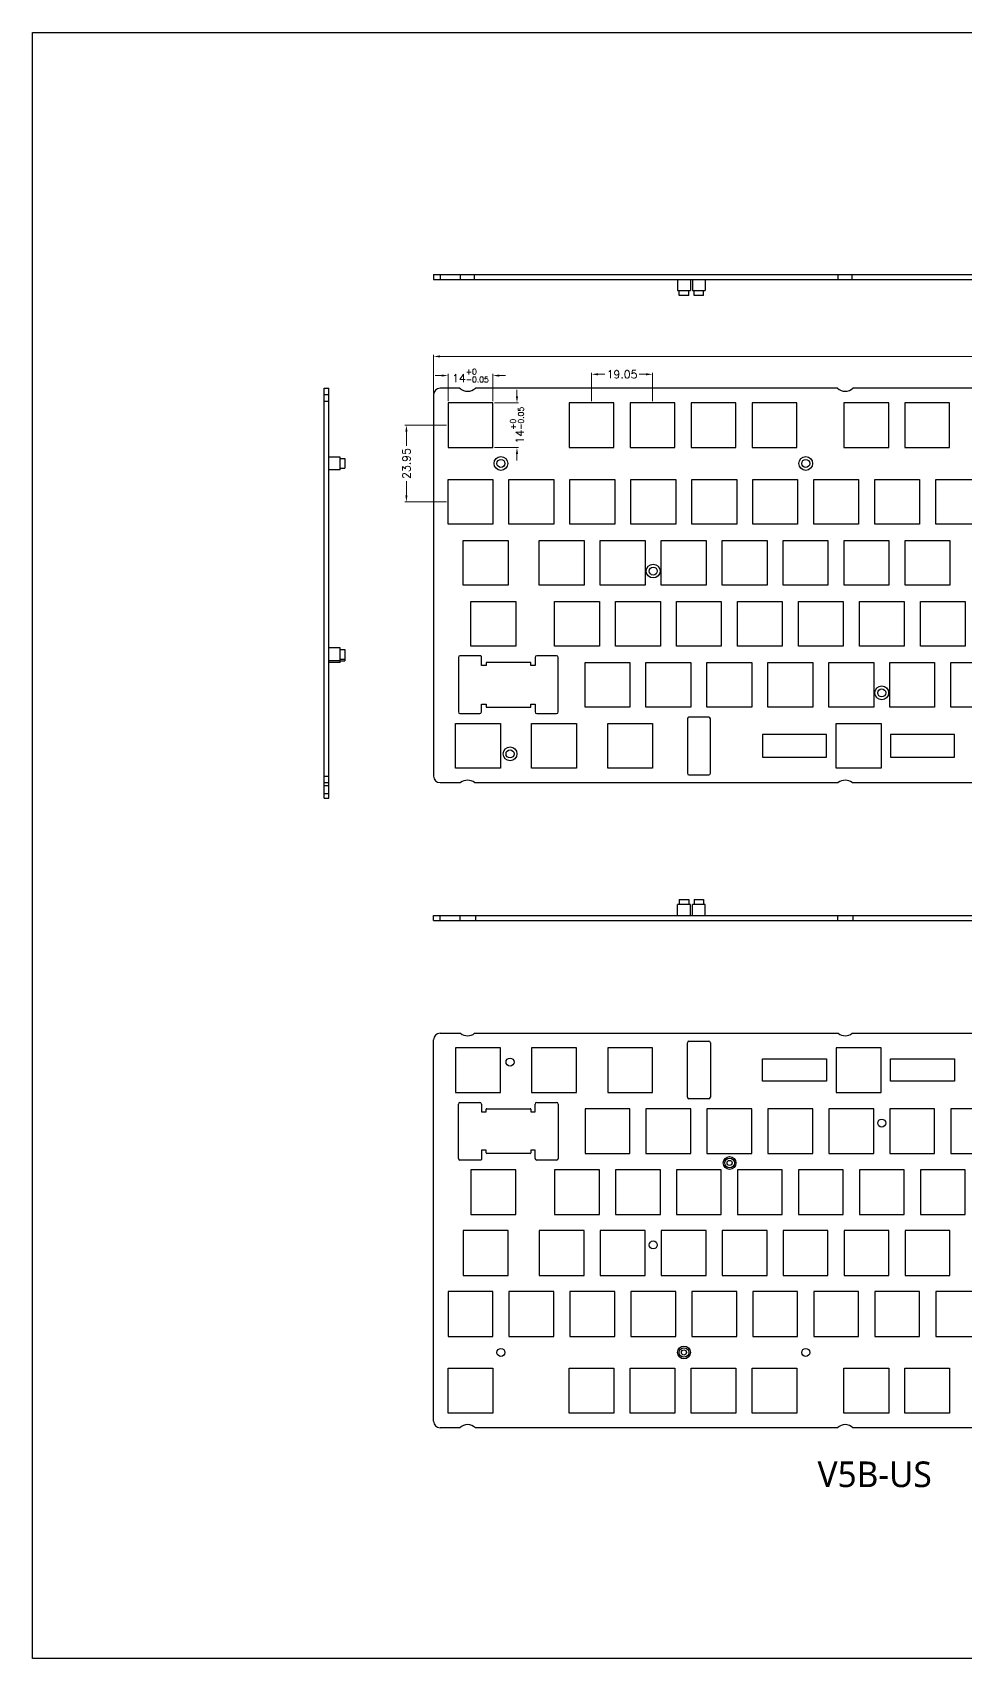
# Model space of a CAD drawing. Header units: millimetres. Extents: x 2563 to 3873, y -1388 to 61.
# Drawn here: x 2563 to 2855, y -1388 to -881 of the extents above; entities that cross this region are included whole.
import ezdxf

# ---------------------------------------------------------------- set-up
doc = ezdxf.new("R2010")
doc.units = ezdxf.units.MM
doc.header["$LTSCALE"] = 30.734
doc.header["$PDMODE"] = 3
doc.header["$PDSIZE"] = 8
doc.layers.get('0').update_dxf_attribs({"linetype": 'CONTINUOUS'})
doc.layers.get('Defpoints').update_dxf_attribs({"linetype": 'CONTINUOUS'})
doc.layers.add('dim', color=82, linetype='CONTINUOUS', lineweight=9)
doc.styles.add('ROMANC', font='romanc.shx', dxfattribs={"bigfont": 'gbcbig.shx'})
doc.dimstyles.new('YanXiu', dxfattribs={"dimtxt": 2.5, "dimasz": 2.2, "dimexe": 0.66, "dimexo": 0.66, "dimgap": 0.66, "dimtad": 0, "dimdsep": 46, "dimtxsty": 'ROMANC', "dimcen": 0, "dimclrd": 256, "dimclre": 131, "dimclrt": 42, "dimazin": 2, "dimtfac": 1, "dimtofl": 0, "dimtmove": 0, "dimatfit": 3, "dimfxl": 1, "dimlwd": 5, "dimlwe": 5, "dimarcsym": 0})

# ---------------------------------------------------------------- blocks, each defined once
blk = doc.blocks.new('*D2')
at = {"layer": 'Defpoints', "color": 0}
for p in [(3064.92, -981.78), (2688.47, -993.7), (3064.92, -995.8)]:
    blk.add_point(p, dxfattribs=at)
at = {"layer": 'dim', "color": 131, "lineweight": 5}
for p, q in [((2688.47, -993.2), (2688.47, -981.28)), ((3064.92, -995.3), (3064.92, -981.28))]:
    blk.add_line(p, q, dxfattribs=at)
at = {"layer": 'dim', "lineweight": 5}
for p, q in [((2690.47, -981.78), (2870, -981.78)), ((3062.92, -981.78), (2883.39, -981.78))]:
    blk.add_line(p, q, dxfattribs=at)
at = {"layer": 'dim'}
for points in [[(2690.47, -981.45), (2690.47, -982.11), (2688.47, -981.78)], [(3062.92, -981.45), (3062.92, -982.11), (3064.92, -981.78)]]:
    blk.add_solid(points, dxfattribs=at)
at = {"layer": 'dim', "color": 42, "insert": (2876.7, -981.78), "char_height": 2.5, "attachment_point": 5, "style": 'ROMANC'}
blk.add_mtext('376.45', dxfattribs=at)
blk = doc.blocks.new('*D8')
at = {"layer": 'Defpoints', "color": 0}
for p in [(2706.97, -987.75), (2692.97, -996.25), (2706.97, -996.25)]:
    blk.add_point(p, dxfattribs=at)
at = {"layer": 'dim', "lineweight": 5}
for p, q in [((2690.97, -987.75), (2688.97, -987.75)), ((2708.97, -987.75), (2710.97, -987.75))]:
    blk.add_line(p, q, dxfattribs=at)
at = {"layer": 'dim', "color": 131, "lineweight": 5}
for p, q in [((2692.97, -995.75), (2692.97, -987.25)), ((2706.97, -995.75), (2706.97, -987.25))]:
    blk.add_line(p, q, dxfattribs=at)
at = {"layer": 'dim'}
for points in [[(2690.97, -987.42), (2690.97, -988.08), (2692.97, -987.75)], [(2708.97, -987.42), (2708.97, -988.08), (2706.97, -987.75)]]:
    blk.add_solid(points, dxfattribs=at)
at = {"layer": 'dim', "color": 42, "insert": (2699.97, -987.75), "char_height": 2.5, "attachment_point": 5, "style": 'ROMANC'}
blk.add_mtext('14{\\H0.7x;\\S+0^ -0.05;}', dxfattribs=at)
blk = doc.blocks.new('*D9')
at = {"layer": 'Defpoints', "color": 0}
for p in [(2706.97, -996.25), (2706.97, -1010.25), (2714.51, -1010.25)]:
    blk.add_point(p, dxfattribs=at)
at = {"layer": 'dim', "lineweight": 5}
for p, q in [((2714.51, -994.25), (2714.51, -992.25)), ((2714.51, -1012.25), (2714.51, -1014.25))]:
    blk.add_line(p, q, dxfattribs=at)
at = {"layer": 'dim', "color": 131, "lineweight": 5}
for p, q in [((2707.47, -996.25), (2715.01, -996.25)), ((2707.47, -1010.25), (2715.01, -1010.25))]:
    blk.add_line(p, q, dxfattribs=at)
at = {"layer": 'dim'}
for points in [[(2714.18, -994.25), (2714.85, -994.25), (2714.51, -996.25)], [(2714.18, -1012.25), (2714.85, -1012.25), (2714.51, -1010.25)]]:
    blk.add_solid(points, dxfattribs=at)
at = {"layer": 'dim', "color": 42, "insert": (2714.51, -1003.25), "char_height": 2.5, "attachment_point": 5, "rotation": 90, "style": 'ROMANC'}
blk.add_mtext('14{\\H0.7x;\\S+0^ -0.05;}', dxfattribs=at)
blk = doc.blocks.new('*D35')
at = {"layer": 'Defpoints', "color": 0}
for p in [(2679.96, -1003.25), (2692.97, -1003.25), (2692.97, -1027.2)]:
    blk.add_point(p, dxfattribs=at)
at = {"layer": 'dim', "color": 131, "lineweight": 5}
for p, q in [((2692.47, -1003.25), (2679.46, -1003.25)), ((2692.47, -1027.2), (2679.46, -1027.2))]:
    blk.add_line(p, q, dxfattribs=at)
at = {"layer": 'dim', "lineweight": 5}
for p, q in [((2679.96, -1005.25), (2679.96, -1009.73)), ((2679.96, -1025.2), (2679.96, -1020.73))]:
    blk.add_line(p, q, dxfattribs=at)
at = {"layer": 'dim'}
for points in [[(2679.63, -1005.25), (2680.3, -1005.25), (2679.96, -1003.25)], [(2679.63, -1025.2), (2680.3, -1025.2), (2679.96, -1027.2)]]:
    blk.add_solid(points, dxfattribs=at)
at = {"layer": 'dim', "color": 42, "insert": (2679.96, -1015.23), "char_height": 2.5, "attachment_point": 5, "rotation": 90, "style": 'ROMANC'}
blk.add_mtext('23.95', dxfattribs=at)
blk = doc.blocks.new('*D36')
at = {"layer": 'Defpoints', "color": 0}
for p in [(2756.87, -987.36), (2737.82, -996.25), (2756.87, -996.25)]:
    blk.add_point(p, dxfattribs=at)
at = {"layer": 'dim', "color": 131, "lineweight": 5}
for p, q in [((2737.82, -995.75), (2737.82, -986.86)), ((2756.87, -995.75), (2756.87, -986.86))]:
    blk.add_line(p, q, dxfattribs=at)
at = {"layer": 'dim', "lineweight": 5}
for p, q in [((2739.82, -987.36), (2742.02, -987.36)), ((2754.87, -987.36), (2752.67, -987.36))]:
    blk.add_line(p, q, dxfattribs=at)
at = {"layer": 'dim'}
for points in [[(2739.82, -987.02), (2739.82, -987.69), (2737.82, -987.36)], [(2754.87, -987.02), (2754.87, -987.69), (2756.87, -987.36)]]:
    blk.add_solid(points, dxfattribs=at)
at = {"layer": 'dim', "color": 42, "insert": (2747.35, -987.36), "char_height": 2.5, "attachment_point": 5, "style": 'ROMANC'}
blk.add_mtext('19.05', dxfattribs=at)

msp = doc.modelspace()

# ---------------------------------------------------------------- linework, layer by layer
at = {"color": 7, "linetype": 'Continuous'}
for p, q in [((2688.47, -956.206), (2688.47, -957.706)), ((2688.47, -956.206), (3064.92, -956.206)), ((2688.47, -957.706), (3064.92, -957.706)), ((2690.47, -956.206), (2690.47, -957.706)), ((2696.913, -957.706), (2696.913, -956.206)), ((2701.277, -957.706), (2701.277, -956.206)), ((2764.695, -957.706), (2764.695, -961.206)), ((2768.695, -957.706), (2768.695, -961.206)), ((2769.35, -957.706), (2769.35, -961.206)), ((2773.35, -957.706), (2773.35, -961.206)), ((2814.913, -957.706), (2814.913, -956.206)), ((2819.277, -957.706), (2819.277, -956.206)), ((2764.695, -961.206), (2768.695, -961.206)), ((2765.195, -962.706), (2765.195, -961.206)), ((2768.195, -962.706), (2765.195, -962.706)), ((2768.195, -962.706), (2768.195, -961.206)), ((2769.35, -961.206), (2773.35, -961.206)), ((2769.85, -962.706), (2769.85, -961.206)), ((2772.85, -962.706), (2769.85, -962.706)), ((2772.85, -962.706), (2772.85, -961.206)), ((2654.27, -1119.742), (2654.27, -991.702)), ((2654.27, -991.702), (2655.77, -991.702)), ((2655.77, -993.802), (2654.27, -993.802)), ((2655.77, -1119.742), (2655.77, -991.702)), ((2688.47, -993.702), (2688.47, -1112.902)), ((2696.678, -991.702), (2690.47, -991.702)), ((2814.678, -991.702), (2701.512, -991.702)), ((2933.878, -991.702), (2819.512, -991.702)), ((2655.77, -995.802), (2654.27, -995.802)), ((2692.97, -996.252), (2692.97, -1010.252)), ((2706.97, -996.252), (2692.97, -996.252)), ((2706.97, -1010.252), (2706.97, -996.252)), ((2730.82, -996.252), (2730.82, -1010.252)), ((2744.82, -996.252), (2730.82, -996.252)), ((2744.82, -1010.252), (2744.82, -996.252)), ((2749.87, -996.252), (2749.87, -1010.252)), ((2763.87, -996.252), (2749.87, -996.252)), ((2763.87, -1010.252), (2763.87, -996.252)), ((2768.92, -996.252), (2768.92, -1010.252)), ((2782.92, -996.252), (2768.92, -996.252)), ((2782.92, -1010.252), (2782.92, -996.252)), ((2787.97, -996.252), (2787.97, -1010.252)), ((2801.97, -996.252), (2787.97, -996.252)), ((2801.97, -1010.252), (2801.97, -996.252)), ((2816.67, -996.252), (2816.67, -1010.252)), ((2830.67, -996.252), (2816.67, -996.252)), ((2830.67, -1010.252), (2830.67, -996.252)), ((2835.72, -996.252), (2835.72, -1010.252)), ((2849.72, -996.252), (2835.72, -996.252)), ((2849.72, -1010.252), (2849.72, -996.252)), ((2692.97, -1010.252), (2706.97, -1010.252)), ((2730.82, -1010.252), (2744.82, -1010.252)), ((2749.87, -1010.252), (2763.87, -1010.252)), ((2768.92, -1010.252), (2782.92, -1010.252)), ((2787.97, -1010.252), (2801.97, -1010.252)), ((2816.67, -1010.252), (2830.67, -1010.252)), ((2835.72, -1010.252), (2849.72, -1010.252)), ((2659.27, -1013.202), (2655.77, -1013.202)), ((2659.27, -1017.202), (2659.27, -1013.202)), ((2659.27, -1013.702), (2660.77, -1013.702)), ((2660.77, -1013.702), (2660.77, -1016.702)), ((2659.27, -1017.202), (2655.77, -1017.202)), ((2659.27, -1016.702), (2660.77, -1016.702)), ((2692.97, -1034.202), (2692.97, -1020.202)), ((2692.97, -1020.202), (2706.97, -1020.202)), ((2706.97, -1020.202), (2706.97, -1034.202)), ((2712.02, -1034.202), (2712.02, -1020.202)), ((2712.02, -1020.202), (2726.02, -1020.202)), ((2726.02, -1020.202), (2726.02, -1034.202)), ((2731.07, -1034.202), (2731.07, -1020.202)), ((2731.07, -1020.202), (2745.07, -1020.202)), ((2745.07, -1020.202), (2745.07, -1034.202)), ((2750.12, -1034.202), (2750.12, -1020.202)), ((2750.12, -1020.202), (2764.12, -1020.202)), ((2764.12, -1020.202), (2764.12, -1034.202)), ((2769.17, -1034.202), (2769.17, -1020.202)), ((2769.17, -1020.202), (2783.17, -1020.202)), ((2783.17, -1020.202), (2783.17, -1034.202)), ((2788.22, -1034.202), (2788.22, -1020.202)), ((2788.22, -1020.202), (2802.22, -1020.202)), ((2802.22, -1020.202), (2802.22, -1034.202)), ((2807.27, -1034.202), (2807.27, -1020.202)), ((2807.27, -1020.202), (2821.27, -1020.202)), ((2821.27, -1020.202), (2821.27, -1034.202)), ((2826.32, -1034.202), (2826.32, -1020.202)), ((2826.32, -1020.202), (2840.32, -1020.202)), ((2840.32, -1020.202), (2840.32, -1034.202)), ((2845.37, -1034.202), (2845.37, -1020.202)), ((2845.37, -1020.202), (2859.37, -1020.202)), ((2706.97, -1034.202), (2692.97, -1034.202)), ((2726.02, -1034.202), (2712.02, -1034.202)), ((2745.07, -1034.202), (2731.07, -1034.202)), ((2764.12, -1034.202), (2750.12, -1034.202)), ((2783.17, -1034.202), (2769.17, -1034.202)), ((2802.22, -1034.202), (2788.22, -1034.202)), ((2821.27, -1034.202), (2807.27, -1034.202)), ((2840.32, -1034.202), (2826.32, -1034.202)), ((2859.37, -1034.202), (2845.37, -1034.202)), ((2697.735, -1053.252), (2697.735, -1039.252)), ((2697.735, -1039.252), (2711.735, -1039.252)), ((2711.735, -1039.252), (2711.735, -1053.252)), ((2721.5, -1053.252), (2721.5, -1039.252)), ((2721.5, -1039.252), (2735.5, -1039.252)), ((2735.5, -1039.252), (2735.5, -1053.252)), ((2740.55, -1053.252), (2740.55, -1039.252)), ((2740.55, -1039.252), (2754.55, -1039.252)), ((2754.55, -1039.252), (2754.55, -1053.252)), ((2759.6, -1053.252), (2759.6, -1039.252)), ((2759.6, -1039.252), (2773.6, -1039.252)), ((2773.6, -1039.252), (2773.6, -1053.252)), ((2778.65, -1053.252), (2778.65, -1039.252)), ((2778.65, -1039.252), (2792.65, -1039.252)), ((2792.65, -1039.252), (2792.65, -1053.252)), ((2797.7, -1053.252), (2797.7, -1039.252)), ((2797.7, -1039.252), (2811.7, -1039.252)), ((2811.7, -1039.252), (2811.7, -1053.252)), ((2816.75, -1053.252), (2816.75, -1039.252)), ((2816.75, -1039.252), (2830.75, -1039.252)), ((2830.75, -1039.252), (2830.75, -1053.252)), ((2835.8, -1053.252), (2835.8, -1039.252)), ((2835.8, -1039.252), (2849.8, -1039.252)), ((2849.8, -1039.252), (2849.8, -1053.252)), ((2711.735, -1053.252), (2697.735, -1053.252)), ((2735.5, -1053.252), (2721.5, -1053.252)), ((2754.55, -1053.252), (2740.55, -1053.252)), ((2773.6, -1053.252), (2759.6, -1053.252)), ((2792.65, -1053.252), (2778.65, -1053.252)), ((2811.7, -1053.252), (2797.7, -1053.252)), ((2830.75, -1053.252), (2816.75, -1053.252)), ((2849.8, -1053.252), (2835.8, -1053.252)), ((2700.12, -1072.302), (2700.12, -1058.302)), ((2700.12, -1058.302), (2714.12, -1058.302)), ((2714.12, -1058.302), (2714.12, -1072.302)), ((2726.265, -1072.302), (2726.265, -1058.302)), ((2726.265, -1058.302), (2740.265, -1058.302)), ((2740.265, -1058.302), (2740.265, -1072.302)), ((2745.315, -1072.302), (2745.315, -1058.302)), ((2745.315, -1058.302), (2759.315, -1058.302)), ((2759.315, -1058.302), (2759.315, -1072.302)), ((2764.365, -1072.302), (2764.365, -1058.302)), ((2764.365, -1058.302), (2778.365, -1058.302)), ((2778.365, -1058.302), (2778.365, -1072.302)), ((2783.415, -1072.302), (2783.415, -1058.302)), ((2783.415, -1058.302), (2797.415, -1058.302)), ((2797.415, -1058.302), (2797.415, -1072.302)), ((2802.465, -1072.302), (2802.465, -1058.302)), ((2802.465, -1058.302), (2816.465, -1058.302)), ((2816.465, -1058.302), (2816.465, -1072.302)), ((2821.515, -1072.302), (2821.515, -1058.302)), ((2821.515, -1058.302), (2835.515, -1058.302)), ((2835.515, -1058.302), (2835.515, -1072.302)), ((2840.565, -1072.302), (2840.565, -1058.302)), ((2840.565, -1058.302), (2854.565, -1058.302)), ((2854.565, -1058.302), (2854.565, -1072.302)), ((2659.27, -1072.827), (2655.77, -1072.827)), ((2659.27, -1077.402), (2659.27, -1072.827)), ((2659.27, -1073.327), (2660.77, -1073.327)), ((2659.27, -1076.327), (2660.77, -1076.327)), ((2660.77, -1073.327), (2660.77, -1076.902)), ((2696.192, -1075.793), (2696.192, -1092.793)), ((2703.192, -1075.293), (2696.692, -1075.293)), ((2714.12, -1072.302), (2700.12, -1072.302)), ((2703.392, -1078.352), (2703.392, -1075.493)), ((2720.192, -1075.793), (2720.192, -1078.352)), ((2726.892, -1075.293), (2720.692, -1075.293)), ((2740.265, -1072.302), (2726.265, -1072.302)), ((2727.392, -1092.793), (2727.392, -1075.793)), ((2759.315, -1072.302), (2745.315, -1072.302)), ((2778.365, -1072.302), (2764.365, -1072.302)), ((2797.415, -1072.302), (2783.415, -1072.302)), ((2816.465, -1072.302), (2802.465, -1072.302)), ((2835.515, -1072.302), (2821.515, -1072.302)), ((2854.565, -1072.302), (2840.565, -1072.302)), ((2659.27, -1076.827), (2655.77, -1076.827)), ((2659.27, -1077.402), (2655.77, -1077.402)), ((2659.27, -1076.902), (2660.77, -1076.902)), ((2704.87, -1078.352), (2703.392, -1078.352)), ((2704.87, -1077.552), (2704.87, -1078.352)), ((2718.67, -1077.352), (2705.07, -1077.352)), ((2718.87, -1078.352), (2718.87, -1077.552)), ((2720.192, -1078.352), (2718.87, -1078.352)), ((2735.775, -1091.352), (2735.775, -1077.352)), ((2735.775, -1077.352), (2749.775, -1077.352)), ((2749.775, -1077.352), (2749.775, -1091.352)), ((2754.825, -1091.352), (2754.825, -1077.352)), ((2754.825, -1077.352), (2768.825, -1077.352)), ((2768.825, -1077.352), (2768.825, -1091.352)), ((2773.875, -1091.352), (2773.875, -1077.352)), ((2773.875, -1077.352), (2787.875, -1077.352)), ((2787.875, -1077.352), (2787.875, -1091.352)), ((2792.925, -1091.352), (2792.925, -1077.352)), ((2792.925, -1077.352), (2806.925, -1077.352)), ((2806.925, -1077.352), (2806.925, -1091.352)), ((2811.975, -1091.352), (2811.975, -1077.352)), ((2811.975, -1077.352), (2825.975, -1077.352)), ((2825.975, -1077.352), (2825.975, -1091.352)), ((2831.025, -1091.352), (2831.025, -1077.352)), ((2831.025, -1077.352), (2845.025, -1077.352)), ((2845.025, -1077.352), (2845.025, -1091.352)), ((2850.075, -1091.352), (2850.075, -1077.352)), ((2850.075, -1077.352), (2864.075, -1077.352)), ((2703.392, -1092.793), (2703.392, -1090.352)), ((2703.392, -1090.352), (2704.87, -1090.352)), ((2704.87, -1090.352), (2704.87, -1091.152)), ((2705.07, -1091.352), (2718.67, -1091.352)), ((2718.87, -1091.152), (2718.87, -1090.352)), ((2718.87, -1090.352), (2720.192, -1090.352)), ((2720.192, -1090.352), (2720.192, -1092.793)), ((2749.775, -1091.352), (2735.775, -1091.352)), ((2768.825, -1091.352), (2754.825, -1091.352)), ((2787.875, -1091.352), (2773.875, -1091.352)), ((2806.925, -1091.352), (2792.925, -1091.352)), ((2825.975, -1091.352), (2811.975, -1091.352)), ((2845.025, -1091.352), (2831.025, -1091.352)), ((2864.075, -1091.352), (2850.075, -1091.352)), ((2695.34, -1110.402), (2695.34, -1096.402)), ((2695.34, -1096.402), (2709.34, -1096.402)), ((2696.692, -1093.293), (2702.892, -1093.293)), ((2709.34, -1096.402), (2709.34, -1110.402)), ((2719.105, -1110.402), (2719.105, -1096.402)), ((2719.105, -1096.402), (2733.105, -1096.402)), ((2720.692, -1093.293), (2726.892, -1093.293)), ((2733.105, -1096.402), (2733.105, -1110.402)), ((2742.87, -1110.402), (2742.87, -1096.402)), ((2742.87, -1096.402), (2756.87, -1096.402)), ((2756.87, -1096.402), (2756.87, -1110.402)), ((2767.753, -1094.961), (2767.753, -1111.961)), ((2774.453, -1094.461), (2768.253, -1094.461)), ((2774.953, -1111.961), (2774.953, -1094.961)), ((2814.275, -1110.402), (2814.275, -1096.402)), ((2814.275, -1096.402), (2828.275, -1096.402)), ((2828.275, -1096.402), (2828.275, -1110.402)), ((2791.275, -1099.902), (2791.275, -1106.902)), ((2811.275, -1099.902), (2791.275, -1099.902)), ((2811.275, -1106.902), (2811.275, -1099.902)), ((2831.275, -1099.902), (2831.275, -1106.902)), ((2851.275, -1099.902), (2831.275, -1099.902)), ((2851.275, -1106.902), (2851.275, -1099.902)), ((2791.275, -1106.902), (2811.275, -1106.902)), ((2831.275, -1106.902), (2851.275, -1106.902)), ((2709.34, -1110.402), (2695.34, -1110.402)), ((2733.105, -1110.402), (2719.105, -1110.402)), ((2756.87, -1110.402), (2742.87, -1110.402)), ((2828.275, -1110.402), (2814.275, -1110.402)), ((2654.27, -1112.902), (2655.77, -1112.902)), ((2654.27, -1114.902), (2655.77, -1114.902)), ((2655.77, -1115.902), (2654.27, -1115.902)), ((2690.47, -1114.902), (2696.913, -1114.902)), ((2701.277, -1114.902), (2814.913, -1114.902)), ((2768.253, -1112.461), (2774.453, -1112.461)), ((2819.277, -1114.902), (2934.113, -1114.902)), ((2654.27, -1118.242), (2655.77, -1118.242)), ((2654.27, -1119.742), (2655.77, -1119.742)), ((2765.195, -1151.412), (2765.195, -1152.912)), ((2765.195, -1151.412), (2768.195, -1151.412)), ((2768.195, -1151.412), (2768.195, -1152.912)), ((2769.85, -1151.412), (2769.85, -1152.912)), ((2769.85, -1151.412), (2772.85, -1151.412)), ((2772.85, -1151.412), (2772.85, -1152.912)), ((2688.47, -1157.912), (2688.47, -1156.412)), ((2688.47, -1156.412), (3064.92, -1156.412)), ((2688.47, -1157.912), (3064.92, -1157.912)), ((2690.47, -1157.912), (2690.47, -1156.412)), ((2696.678, -1156.412), (2696.678, -1157.912)), ((2701.512, -1156.412), (2701.512, -1157.912)), ((2764.695, -1156.412), (2764.695, -1152.912)), ((2768.695, -1152.912), (2764.695, -1152.912)), ((2768.695, -1156.412), (2768.695, -1152.912)), ((2769.35, -1156.412), (2769.35, -1152.912)), ((2773.35, -1152.912), (2769.35, -1152.912)), ((2773.35, -1156.412), (2773.35, -1152.912)), ((2814.678, -1156.412), (2814.678, -1157.912)), ((2819.512, -1156.412), (2819.512, -1157.912)), ((2690.47, -1193.189), (2696.913, -1193.189)), ((2701.277, -1193.189), (2814.913, -1193.189)), ((2819.277, -1193.189), (2934.113, -1193.189)), ((2688.47, -1314.389), (2688.47, -1195.189)), ((2695.34, -1197.689), (2695.34, -1211.689)), ((2709.34, -1197.689), (2695.34, -1197.689)), ((2709.34, -1211.689), (2709.34, -1197.689)), ((2719.105, -1197.689), (2719.105, -1211.689)), ((2733.105, -1197.689), (2719.105, -1197.689)), ((2733.105, -1211.689), (2733.105, -1197.689)), ((2742.87, -1197.689), (2742.87, -1211.689)), ((2756.87, -1197.689), (2742.87, -1197.689)), ((2756.87, -1211.689), (2756.87, -1197.689)), ((2767.753, -1213.131), (2767.753, -1196.131)), ((2768.253, -1195.631), (2774.453, -1195.631)), ((2774.953, -1196.131), (2774.953, -1213.131)), ((2814.275, -1197.689), (2814.275, -1211.689)), ((2828.275, -1197.689), (2814.275, -1197.689)), ((2828.275, -1211.689), (2828.275, -1197.689)), ((2791.275, -1208.189), (2791.275, -1201.189)), ((2791.275, -1201.189), (2811.275, -1201.189)), ((2811.275, -1201.189), (2811.275, -1208.189)), ((2831.275, -1208.189), (2831.275, -1201.189)), ((2831.275, -1201.189), (2851.275, -1201.189)), ((2851.275, -1201.189), (2851.275, -1208.189)), ((2811.275, -1208.189), (2791.275, -1208.189)), ((2851.275, -1208.189), (2831.275, -1208.189)), ((2695.34, -1211.689), (2709.34, -1211.689)), ((2719.105, -1211.689), (2733.105, -1211.689)), ((2742.87, -1211.689), (2756.87, -1211.689)), ((2774.453, -1213.631), (2768.253, -1213.631)), ((2814.275, -1211.689), (2828.275, -1211.689)), ((2696.192, -1232.298), (2696.192, -1215.298)), ((2696.692, -1214.798), (2702.892, -1214.798)), ((2703.392, -1215.298), (2703.392, -1217.739)), ((2703.392, -1217.739), (2704.87, -1217.739)), ((2704.87, -1217.739), (2704.87, -1216.939)), ((2705.07, -1216.739), (2718.67, -1216.739)), ((2718.87, -1216.939), (2718.87, -1217.739)), ((2718.87, -1217.739), (2720.192, -1217.739)), ((2720.192, -1217.739), (2720.192, -1215.298)), ((2720.692, -1214.798), (2726.892, -1214.798)), ((2727.392, -1215.298), (2727.392, -1232.298)), ((2735.775, -1216.739), (2735.775, -1230.739)), ((2749.775, -1216.739), (2735.775, -1216.739)), ((2749.775, -1230.739), (2749.775, -1216.739)), ((2754.825, -1216.739), (2754.825, -1230.739)), ((2768.825, -1216.739), (2754.825, -1216.739)), ((2768.825, -1230.739), (2768.825, -1216.739)), ((2773.875, -1216.739), (2773.875, -1230.739)), ((2787.875, -1216.739), (2773.875, -1216.739)), ((2787.875, -1230.739), (2787.875, -1216.739)), ((2792.925, -1216.739), (2792.925, -1230.739)), ((2806.925, -1216.739), (2792.925, -1216.739)), ((2806.925, -1230.739), (2806.925, -1216.739)), ((2811.975, -1216.739), (2811.975, -1230.739)), ((2825.975, -1216.739), (2811.975, -1216.739)), ((2825.975, -1230.739), (2825.975, -1216.739)), ((2831.025, -1216.739), (2831.025, -1230.739)), ((2845.025, -1216.739), (2831.025, -1216.739)), ((2845.025, -1230.739), (2845.025, -1216.739)), ((2850.075, -1216.739), (2850.075, -1230.739)), ((2864.075, -1216.739), (2850.075, -1216.739)), ((2703.192, -1232.798), (2696.692, -1232.798)), ((2703.392, -1229.739), (2703.392, -1232.598)), ((2704.87, -1229.739), (2703.392, -1229.739)), ((2704.87, -1230.539), (2704.87, -1229.739)), ((2718.67, -1230.739), (2705.07, -1230.739)), ((2718.87, -1229.739), (2718.87, -1230.539)), ((2720.192, -1229.739), (2718.87, -1229.739)), ((2720.192, -1232.298), (2720.192, -1229.739)), ((2726.892, -1232.798), (2720.692, -1232.798)), ((2735.775, -1230.739), (2749.775, -1230.739)), ((2754.825, -1230.739), (2768.825, -1230.739)), ((2773.875, -1230.739), (2787.875, -1230.739)), ((2792.925, -1230.739), (2806.925, -1230.739)), ((2811.975, -1230.739), (2825.975, -1230.739)), ((2831.025, -1230.739), (2845.025, -1230.739)), ((2850.075, -1230.739), (2864.075, -1230.739)), ((2700.12, -1235.789), (2700.12, -1249.789)), ((2714.12, -1235.789), (2700.12, -1235.789)), ((2714.12, -1249.789), (2714.12, -1235.789)), ((2726.265, -1235.789), (2726.265, -1249.789)), ((2740.265, -1235.789), (2726.265, -1235.789)), ((2740.265, -1249.789), (2740.265, -1235.789)), ((2745.315, -1235.789), (2745.315, -1249.789)), ((2759.315, -1235.789), (2745.315, -1235.789)), ((2759.315, -1249.789), (2759.315, -1235.789)), ((2764.365, -1235.789), (2764.365, -1249.789)), ((2778.365, -1235.789), (2764.365, -1235.789)), ((2778.365, -1249.789), (2778.365, -1235.789)), ((2783.415, -1235.789), (2783.415, -1249.789)), ((2797.415, -1235.789), (2783.415, -1235.789)), ((2797.415, -1249.789), (2797.415, -1235.789)), ((2802.465, -1235.789), (2802.465, -1249.789)), ((2816.465, -1235.789), (2802.465, -1235.789)), ((2816.465, -1249.789), (2816.465, -1235.789)), ((2821.515, -1235.789), (2821.515, -1249.789)), ((2835.515, -1235.789), (2821.515, -1235.789)), ((2835.515, -1249.789), (2835.515, -1235.789)), ((2840.565, -1235.789), (2840.565, -1249.789)), ((2854.565, -1235.789), (2840.565, -1235.789)), ((2854.565, -1249.789), (2854.565, -1235.789)), ((2700.12, -1249.789), (2714.12, -1249.789)), ((2726.265, -1249.789), (2740.265, -1249.789)), ((2745.315, -1249.789), (2759.315, -1249.789)), ((2764.365, -1249.789), (2778.365, -1249.789)), ((2783.415, -1249.789), (2797.415, -1249.789)), ((2802.465, -1249.789), (2816.465, -1249.789)), ((2821.515, -1249.789), (2835.515, -1249.789)), ((2840.565, -1249.789), (2854.565, -1249.789)), ((2697.735, -1254.839), (2697.735, -1268.839)), ((2711.735, -1254.839), (2697.735, -1254.839)), ((2711.735, -1268.839), (2711.735, -1254.839)), ((2721.5, -1254.839), (2721.5, -1268.839)), ((2735.5, -1254.839), (2721.5, -1254.839)), ((2735.5, -1268.839), (2735.5, -1254.839)), ((2740.55, -1254.839), (2740.55, -1268.839)), ((2754.55, -1254.839), (2740.55, -1254.839)), ((2754.55, -1268.839), (2754.55, -1254.839)), ((2759.6, -1254.839), (2759.6, -1268.839)), ((2773.6, -1254.839), (2759.6, -1254.839)), ((2773.6, -1268.839), (2773.6, -1254.839)), ((2778.65, -1254.839), (2778.65, -1268.839)), ((2792.65, -1254.839), (2778.65, -1254.839)), ((2792.65, -1268.839), (2792.65, -1254.839)), ((2797.7, -1254.839), (2797.7, -1268.839)), ((2811.7, -1254.839), (2797.7, -1254.839)), ((2811.7, -1268.839), (2811.7, -1254.839)), ((2816.75, -1254.839), (2816.75, -1268.839)), ((2830.75, -1254.839), (2816.75, -1254.839)), ((2830.75, -1268.839), (2830.75, -1254.839)), ((2835.8, -1254.839), (2835.8, -1268.839)), ((2849.8, -1254.839), (2835.8, -1254.839)), ((2849.8, -1268.839), (2849.8, -1254.839)), ((2697.735, -1268.839), (2711.735, -1268.839)), ((2721.5, -1268.839), (2735.5, -1268.839)), ((2740.55, -1268.839), (2754.55, -1268.839)), ((2759.6, -1268.839), (2773.6, -1268.839)), ((2778.65, -1268.839), (2792.65, -1268.839)), ((2797.7, -1268.839), (2811.7, -1268.839)), ((2816.75, -1268.839), (2830.75, -1268.839)), ((2835.8, -1268.839), (2849.8, -1268.839)), ((2692.97, -1273.889), (2692.97, -1287.889)), ((2706.97, -1273.889), (2692.97, -1273.889)), ((2706.97, -1287.889), (2706.97, -1273.889)), ((2712.02, -1273.889), (2712.02, -1287.889)), ((2726.02, -1273.889), (2712.02, -1273.889)), ((2726.02, -1287.889), (2726.02, -1273.889)), ((2731.07, -1273.889), (2731.07, -1287.889)), ((2745.07, -1273.889), (2731.07, -1273.889)), ((2745.07, -1287.889), (2745.07, -1273.889)), ((2750.12, -1273.889), (2750.12, -1287.889)), ((2764.12, -1273.889), (2750.12, -1273.889)), ((2764.12, -1287.889), (2764.12, -1273.889)), ((2769.17, -1273.889), (2769.17, -1287.889)), ((2783.17, -1273.889), (2769.17, -1273.889)), ((2783.17, -1287.889), (2783.17, -1273.889)), ((2788.22, -1273.889), (2788.22, -1287.889)), ((2802.22, -1273.889), (2788.22, -1273.889)), ((2802.22, -1287.889), (2802.22, -1273.889)), ((2807.27, -1273.889), (2807.27, -1287.889)), ((2821.27, -1273.889), (2807.27, -1273.889)), ((2821.27, -1287.889), (2821.27, -1273.889)), ((2826.32, -1273.889), (2826.32, -1287.889)), ((2840.32, -1273.889), (2826.32, -1273.889)), ((2840.32, -1287.889), (2840.32, -1273.889)), ((2845.37, -1273.889), (2845.37, -1287.889)), ((2859.37, -1273.889), (2845.37, -1273.889)), ((2692.97, -1287.889), (2706.97, -1287.889)), ((2712.02, -1287.889), (2726.02, -1287.889)), ((2731.07, -1287.889), (2745.07, -1287.889)), ((2750.12, -1287.889), (2764.12, -1287.889)), ((2769.17, -1287.889), (2783.17, -1287.889)), ((2788.22, -1287.889), (2802.22, -1287.889)), ((2807.27, -1287.889), (2821.27, -1287.889)), ((2826.32, -1287.889), (2840.32, -1287.889)), ((2845.37, -1287.889), (2859.37, -1287.889)), ((2692.97, -1311.839), (2692.97, -1297.839)), ((2692.97, -1297.839), (2706.97, -1297.839)), ((2706.97, -1297.839), (2706.97, -1311.839)), ((2730.82, -1311.839), (2730.82, -1297.839)), ((2730.82, -1297.839), (2744.82, -1297.839)), ((2744.82, -1297.839), (2744.82, -1311.839)), ((2749.87, -1311.839), (2749.87, -1297.839)), ((2749.87, -1297.839), (2763.87, -1297.839)), ((2763.87, -1297.839), (2763.87, -1311.839)), ((2768.92, -1311.839), (2768.92, -1297.839)), ((2768.92, -1297.839), (2782.92, -1297.839)), ((2782.92, -1297.839), (2782.92, -1311.839)), ((2787.97, -1311.839), (2787.97, -1297.839)), ((2787.97, -1297.839), (2801.97, -1297.839)), ((2801.97, -1297.839), (2801.97, -1311.839)), ((2816.67, -1311.839), (2816.67, -1297.839)), ((2816.67, -1297.839), (2830.67, -1297.839)), ((2830.67, -1297.839), (2830.67, -1311.839)), ((2835.72, -1311.839), (2835.72, -1297.839)), ((2835.72, -1297.839), (2849.72, -1297.839)), ((2849.72, -1297.839), (2849.72, -1311.839)), ((2706.97, -1311.839), (2692.97, -1311.839)), ((2744.82, -1311.839), (2730.82, -1311.839)), ((2763.87, -1311.839), (2749.87, -1311.839)), ((2782.92, -1311.839), (2768.92, -1311.839)), ((2801.97, -1311.839), (2787.97, -1311.839)), ((2830.67, -1311.839), (2816.67, -1311.839)), ((2849.72, -1311.839), (2835.72, -1311.839)), ((2696.678, -1316.389), (2690.47, -1316.389)), ((2814.678, -1316.389), (2701.512, -1316.389)), ((2933.878, -1316.389), (2819.512, -1316.389))]:
    msp.add_line(p, q, dxfattribs=at)
msp.add_lwpolyline([(2563.129, -880.593), (3450.569, -880.593), (3450.569, -1388.473), (2563.129, -1388.473)], close=True)
for centre, radius in [((2709.5, -1015.202), 2.15), ((2709.5, -1015.202), 1.25), ((2804.75, -1015.202), 2.15), ((2804.75, -1015.202), 1.25), ((2757.08, -1048.802), 2.15), ((2757.08, -1048.802), 1.25), ((2828.505, -1086.852), 2.15), ((2828.505, -1086.852), 1.25), ((2712.34, -1105.902), 2.15), ((2712.34, -1105.902), 1.25), ((2712.34, -1202.189), 1.25), ((2828.505, -1221.239), 1.25), ((2757.08, -1259.289), 1.25), ((2709.5, -1292.889), 1.25), ((2766.695, -1292.889), 2), ((2766.695, -1292.889), 1.5), ((2766.695, -1292.889), 0.8), ((2804.75, -1292.889), 1.25)]:
    msp.add_circle(centre, radius, dxfattribs=at)
at = {"color": 1, "linetype": 'Continuous'}
for radius in [2, 1.5, 0.8]:
    msp.add_circle((2780.95, -1233.689), radius, dxfattribs=at)
at = {"color": 7, "linetype": 'Continuous'}
for centre, radius, start, end in [((2690.47, -993.702), 2, 90, 180), ((2699.095, -989.102), 3.55, 227.08756, 312.91244), ((2817.095, -989.102), 3.55, 227.08756, 312.91244), ((2696.692, -1075.793), 0.5, 90, 180), ((2703.192, -1075.493), 0.2, 0, 90), ((2720.692, -1075.793), 0.5, 90, 180), ((2726.892, -1075.793), 0.5, 0, 90), ((2705.07, -1077.552), 0.2, 90, 180), ((2718.67, -1077.552), 0.2, 0, 90), ((2705.07, -1091.152), 0.2, 180, 270), ((2718.67, -1091.152), 0.2, 270, 0), ((2696.692, -1092.793), 0.5, 180, 270), ((2702.892, -1092.793), 0.5, 270, 0), ((2720.692, -1092.793), 0.5, 180, 270), ((2726.892, -1092.793), 0.5, 270, 0), ((2768.253, -1094.961), 0.5, 90, 180), ((2774.453, -1094.961), 0.5, 0, 90), ((2768.253, -1111.961), 0.5, 180, 270), ((2774.453, -1111.961), 0.5, 270, 0), ((2690.47, -1112.902), 2, 180, 270), ((2699.095, -1117.702), 3.55, 52.06727, 127.93273), ((2817.095, -1117.702), 3.55, 52.06727, 127.93273), ((2690.47, -1195.189), 2, 90, 180), ((2699.095, -1190.389), 3.55, 232.06727, 307.93273), ((2817.095, -1190.389), 3.55, 232.06727, 307.93273), ((2768.253, -1196.131), 0.5, 90, 180), ((2774.453, -1196.131), 0.5, 0, 90), ((2768.253, -1213.131), 0.5, 180, 270), ((2774.453, -1213.131), 0.5, 270, 0), ((2696.692, -1215.298), 0.5, 90, 180), ((2702.892, -1215.298), 0.5, 0, 90), ((2705.07, -1216.939), 0.2, 90, 180), ((2718.67, -1216.939), 0.2, 0, 90), ((2720.692, -1215.298), 0.5, 90, 180), ((2726.892, -1215.298), 0.5, 0, 90), ((2696.692, -1232.298), 0.5, 180, 270), ((2703.192, -1232.598), 0.2, 270, 0), ((2705.07, -1230.539), 0.2, 180, 270), ((2718.67, -1230.539), 0.2, 270, 0), ((2720.692, -1232.298), 0.5, 180, 270), ((2726.892, -1232.298), 0.5, 270, 0), ((2690.47, -1314.389), 2, 180, 270), ((2699.095, -1318.989), 3.55, 47.08756, 132.91244), ((2817.095, -1318.989), 3.55, 47.08756, 132.91244)]:
    msp.add_arc(centre, radius, start, end, dxfattribs=at)

# ---------------------------------------------------------------- texts
at = {"layer": 'dim', "color": 42, "insert": (2808.451, -1326.936), "char_height": 8, "attachment_point": 1, "style": 'ROMANC'}
msp.add_mtext('{\\fMicrosoft YaHei|b0|i0|c134|p34;\\C6;V5B-US}', dxfattribs=at)

# ---------------------------------------------------------------- dimensions: what is measured, and where the dimension line sits
at = {"layer": 'dim'}
for base, p1, p2, picture, middle in [((3064.92, -981.78), (2688.47, -993.702), (3064.92, -995.802), '*D2', (2876.695, -981.78)), ((2756.87, -987.357), (2737.82, -996.252), (2756.87, -996.252), '*D36', (2747.345, -987.357))]:
    dim = msp.add_linear_dim(base=base, p1=p1, p2=p2, dimstyle='YanXiu', override={"dimasz": 2, "dimexe": 0.49975, "dimexo": 0.49975, "dimgap": 0.49975}, dxfattribs=at)
    dim.commit()
    dim.dimension.update_dxf_attribs({"geometry": picture, "text_midpoint": middle})
dim = msp.add_linear_dim(base=(2706.97, -987.749), p1=(2692.97, -996.252), p2=(2706.97, -996.252), text='<>{\\H0.7x;\\S+0^ -0.05;}', dimstyle='YanXiu', override={"dimasz": 2, "dimexe": 0.49975, "dimexo": 0.49975, "dimgap": 0.49975}, dxfattribs=at)
dim.commit()
dim.dimension.update_dxf_attribs({"geometry": '*D8', "text_midpoint": (2699.97, -987.749)})
dim = msp.add_linear_dim(base=(2714.513, -1010.252), p1=(2706.97, -996.252), p2=(2706.97, -1010.252), angle=90, text='<>{\\H0.7x;\\S+0^ -0.05;}', dimstyle='YanXiu', override={"dimasz": 2, "dimexe": 0.49975, "dimexo": 0.49975, "dimgap": 0.49975}, dxfattribs=at)
dim.commit()
dim.dimension.update_dxf_attribs({"geometry": '*D9', "text_midpoint": (2714.513, -1003.252)})
dim = msp.add_linear_dim(base=(2679.964, -1003.252), p1=(2692.97, -1027.202), p2=(2692.97, -1003.252), angle=90, dimstyle='YanXiu', override={"dimasz": 2, "dimexe": 0.49975, "dimexo": 0.49975, "dimgap": 0.49975}, dxfattribs=at)
dim.commit()
dim.dimension.update_dxf_attribs({"geometry": '*D35', "text_midpoint": (2679.964, -1015.227)})

doc.saveas('drawing.dxf')
